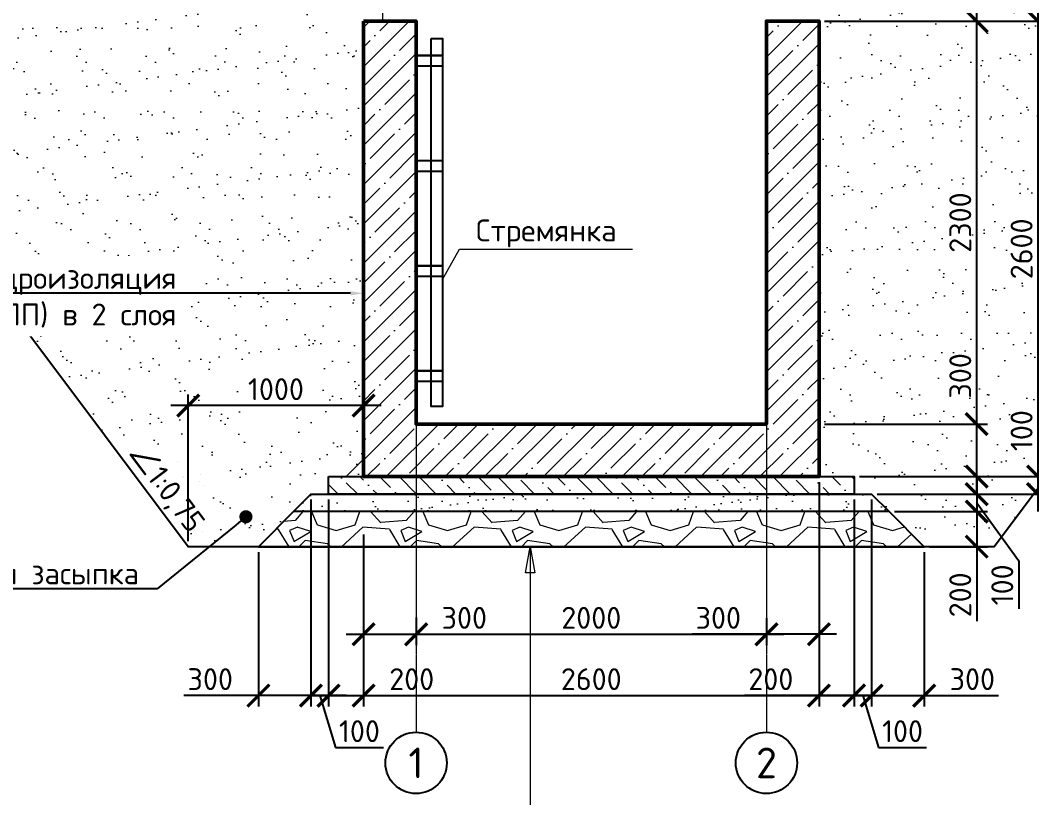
# Model space of a CAD drawing. Header units: millimetres. Extents: x 4549725 to 4654742, y -2132028 to -2073990.
# Drawn here: x 4610922 to 4616696, y -2102219 to -2097781 of the extents above; entities that cross this region are included whole.
import ezdxf
from ezdxf import colors
from ezdxf.entities.mleader import LeaderData, LeaderLine
from ezdxf.math import Vec2, Vec3

# ---------------------------------------------------------------- set-up
doc = ezdxf.new("R2010")
doc.units = ezdxf.units.MM
doc.linetypes.add('CENTER2', pattern=[28.575, 19.05, -3.175, 3.175, -3.175])
doc.layers.get('Defpoints').update_dxf_attribs({"color": 3})
for name, color, linetype, lineweight in [('второстепенные', 7, 'Continuous', 25), ('выноски', 7, 'Continuous', 20), ('ГрП_ИнжСети_камеры_второстепенные', 7, 'Continuous', 25), ('Оси', 7, 'CENTER2', 20), ('основная конструкция', 7, 'Continuous', 50), ('Текст', 7, 'Continuous', 18), ('штриховка', 7, 'Continuous', 9)]:
    doc.layers.add(name, color=color, linetype=linetype, lineweight=lineweight)
doc.layers.add('помощь', color=1, linetype='Continuous', lineweight=0, plot=False)
doc.layers.add('Размеры', color=7, linetype='Continuous')
doc.styles.add('ISOCPEUR', font='isocpeur.ttf')
doc.dimstyles.new('SPDS-ISOCUP', dxfattribs={"dimscale": 100, "dimtxt": 2.5, "dimasz": 2.5, "dimexe": 1.25, "dimexo": 0.625, "dimtad": 1, "dimdec": 0, "dimrnd": 0.001, "dimtxsty": 'ISOCPEUR', "dimblk": 'ARCHTICK', "dimcen": 2.5, "dimdle": 2, "dimadec": 0, "dimazin": 2, "dimtfac": 0.75, "dimtdec": 0, "dimtmove": 1, "dimatfit": 3, "dimfxl": 1, "dimtolj": 1, "dimarcsym": 1})

# ---------------------------------------------------------------- blocks, each defined once
blk = doc.blocks.new('_ArchTick')
at = {"color": 0, "linetype": 'ByBlock', "const_width": 0.15}
blk.add_lwpolyline([(-0.5, -0.5), (0.5, 0.5)], dxfattribs=at)
blk = doc.blocks.new('*D200')
at = {"layer": 'Defpoints', "color": 0, "transparency": 16777216}
for p in [(4615481.3, -2100085.6), (4616381.3, -2100085.6), (4615881.3, -2100385.6)]:
    blk.add_point(p, dxfattribs=at)
at = {"layer": 'Размеры', "color": 0, "lineweight": -2, "transparency": 16777216}
for p, q in [((4616381.3, -2100085.6), (4616381.3, -2099660.6)), ((4615512.6, -2100085.6), (4616443.8, -2100085.6)), ((4616381.3, -2100485.6), (4616381.3, -2100085.6)), ((4615912.6, -2100385.6), (4616443.8, -2100385.6))]:
    blk.add_line(p, q, dxfattribs=at)
at = {"layer": 'Размеры', "color": 0, "lineweight": -2, "transparency": 16777216, "xscale": 125, "yscale": 125, "zscale": 125}
for p, rotation in [((4616381.3, -2100085.6), 90), ((4616381.3, -2100385.6), 270)]:
    blk.add_blockref('_ArchTick', p, dxfattribs=dict(at, rotation=rotation))
at = {"layer": 'Размеры', "color": 0, "transparency": 16777216, "insert": (4616287.6, -2099810.6), "char_height": 125, "attachment_point": 5, "rotation": 90, "style": 'ISOCPEUR'}
blk.add_mtext('\\A1;300', dxfattribs=at)
blk = doc.blocks.new('*D201')
at = {"layer": 'Defpoints', "color": 0, "transparency": 16777216}
for p in [(4615481.3, -2097785.6), (4616381.3, -2097785.6), (4615481.3, -2100085.6)]:
    blk.add_point(p, dxfattribs=at)
at = {"layer": 'Размеры', "color": 0, "lineweight": -2, "transparency": 16777216}
for p, q in [((4616381.3, -2100185.6), (4616381.3, -2097685.6)), ((4615512.6, -2097785.6), (4616443.8, -2097785.6)), ((4615512.6, -2100085.6), (4616443.8, -2100085.6))]:
    blk.add_line(p, q, dxfattribs=at)
at = {"layer": 'Размеры', "color": 0, "lineweight": -2, "transparency": 16777216, "xscale": 125, "yscale": 125, "zscale": 125}
for p, rotation in [((4616381.3, -2097785.6), 90), ((4616381.3, -2100085.6), 270)]:
    blk.add_blockref('_ArchTick', p, dxfattribs=dict(at, rotation=rotation))
at = {"layer": 'Размеры', "color": 0, "transparency": 16777216, "insert": (4616287.6, -2098935.6), "char_height": 125, "attachment_point": 5, "rotation": 90, "style": 'ISOCPEUR'}
blk.add_mtext('\\A1;2300', dxfattribs=at)
blk = doc.blocks.new('*D202')
at = {"layer": 'Defpoints', "color": 0, "transparency": 16777216}
for p in [(4615481.3, -2097785.6), (4616731.3, -2097785.6), (4615881.3, -2100385.6)]:
    blk.add_point(p, dxfattribs=at)
at = {"layer": 'Размеры', "color": 0, "lineweight": -2, "transparency": 16777216}
for p, q in [((4616731.3, -2100485.6), (4616731.3, -2097685.6)), ((4615512.6, -2097785.6), (4616793.8, -2097785.6)), ((4615912.6, -2100385.6), (4616793.8, -2100385.6))]:
    blk.add_line(p, q, dxfattribs=at)
at = {"layer": 'Размеры', "color": 0, "lineweight": -2, "transparency": 16777216, "xscale": 125, "yscale": 125, "zscale": 125}
for p, rotation in [((4616731.3, -2097785.6), 90), ((4616731.3, -2100385.6), 270)]:
    blk.add_blockref('_ArchTick', p, dxfattribs=dict(at, rotation=rotation))
at = {"layer": 'Размеры', "color": 0, "transparency": 16777216, "insert": (4616637.6, -2099085.6), "char_height": 125, "attachment_point": 5, "rotation": 90, "style": 'ISOCPEUR'}
blk.add_mtext('\\A1;2600', dxfattribs=at)
blk = doc.blocks.new('*D203')
at = {"layer": 'Defpoints', "color": 0, "transparency": 16777216}
for p in [(4615781.3, -2096315.6), (4616731.3, -2096315.6), (4615481.3, -2097785.6)]:
    blk.add_point(p, dxfattribs=at)
at = {"layer": 'Размеры', "color": 0, "lineweight": -2, "transparency": 16777216}
for p, q in [((4616731.3, -2097885.6), (4616731.3, -2096215.6)), ((4615812.6, -2096315.6), (4616793.8, -2096315.6)), ((4615512.6, -2097785.6), (4616793.8, -2097785.6))]:
    blk.add_line(p, q, dxfattribs=at)
at = {"layer": 'Размеры', "color": 0, "lineweight": -2, "transparency": 16777216, "xscale": 125, "yscale": 125, "zscale": 125}
for p, rotation in [((4616731.3, -2096315.6), 90), ((4616731.3, -2097785.6), 270)]:
    blk.add_blockref('_ArchTick', p, dxfattribs=dict(at, rotation=rotation))
at = {"layer": 'Размеры', "color": 0, "transparency": 16777216, "insert": (4616637.6, -2097050.6), "char_height": 125, "attachment_point": 5, "rotation": 90, "style": 'ISOCPEUR'}
blk.add_mtext('\\A1;1470', dxfattribs=at)
blk = doc.blocks.new('*D193')
at = {"layer": 'Defpoints', "color": 0, "transparency": 16777216}
for p in [(4615681.3, -2100385.6), (4616731.3, -2100385.6), (4615781.3, -2100485.6)]:
    blk.add_point(p, dxfattribs=at)
at = {"layer": 'Размеры', "color": 0, "lineweight": -2, "transparency": 16777216}
for p, q in [((4616731.3, -2100385.6), (4616731.3, -2099985.6)), ((4615712.6, -2100385.6), (4616793.8, -2100385.6)), ((4616731.3, -2100585.6), (4616731.3, -2100385.6)), ((4615812.6, -2100485.6), (4616793.8, -2100485.6))]:
    blk.add_line(p, q, dxfattribs=at)
at = {"layer": 'Размеры', "color": 0, "lineweight": -2, "transparency": 16777216, "xscale": 125, "yscale": 125, "zscale": 125}
for p, rotation in [((4616731.3, -2100385.6), 90), ((4616731.3, -2100485.6), 270)]:
    blk.add_blockref('_ArchTick', p, dxfattribs=dict(at, rotation=rotation))
at = {"layer": 'Размеры', "color": 0, "transparency": 16777216, "insert": (4616637.6, -2100123.1), "char_height": 125, "attachment_point": 5, "rotation": 90, "style": 'ISOCPEUR'}
blk.add_mtext('\\A1;100', dxfattribs=at)
blk = doc.blocks.new('_Dot')
at = {"color": 0, "linetype": 'ByBlock', "lineweight": -2}
blk.add_line((-0.5, 0), (-1, 0), dxfattribs=at)
at = {"color": 0, "linetype": 'ByBlock', "const_width": 0.5}
blk.add_lwpolyline([(-0.25, 0, 1), (0.25, 0, 1)], format="xyb", close=True, dxfattribs=at)
blk = doc.blocks.new('*D206')
at = {"layer": 'Defpoints', "color": 0, "transparency": 16777216}
for p in [(4612681.3, -2100485.6), (4612881.3, -2100785.6), (4612881.3, -2101635.6)]:
    blk.add_point(p, dxfattribs=at)
at = {"layer": 'Размеры', "color": 0, "lineweight": -2, "transparency": 16777216}
for p, q in [((4612681.3, -2100516.9), (4612681.3, -2101698.1)), ((4612881.3, -2100816.9), (4612881.3, -2101698.1)), ((4612581.3, -2101635.6), (4612881.3, -2101635.6)), ((4612881.3, -2101635.6), (4613306.3, -2101635.6))]:
    blk.add_line(p, q, dxfattribs=at)
at = {"layer": 'Размеры', "color": 0, "lineweight": -2, "transparency": 16777216, "xscale": 125, "yscale": 125, "zscale": 125, "rotation": 180}
blk.add_blockref('_ArchTick', (4612681.3, -2101635.6), dxfattribs=at)
at = {"layer": 'Размеры', "color": 0, "lineweight": -2, "transparency": 16777216, "xscale": 125, "yscale": 125, "zscale": 125}
blk.add_blockref('_ArchTick', (4612881.3, -2101635.6), dxfattribs=at)
at = {"layer": 'Размеры', "color": 0, "transparency": 16777216, "insert": (4613156.3, -2101541.9), "char_height": 125, "attachment_point": 5, "style": 'ISOCPEUR'}
blk.add_mtext('\\A1;200', dxfattribs=at)
blk = doc.blocks.new('*D207')
at = {"layer": 'Defpoints', "color": 0, "transparency": 16777216}
for p in [(4615481.3, -2100385.6), (4615681.3, -2100485.6), (4615481.3, -2101635.6)]:
    blk.add_point(p, dxfattribs=at)
at = {"layer": 'Размеры', "color": 0, "lineweight": -2, "transparency": 16777216}
for p, q in [((4615481.3, -2100416.9), (4615481.3, -2101698.1)), ((4615681.3, -2100516.9), (4615681.3, -2101698.1)), ((4615481.3, -2101635.6), (4615056.3, -2101635.6)), ((4615781.3, -2101635.6), (4615481.3, -2101635.6))]:
    blk.add_line(p, q, dxfattribs=at)
at = {"layer": 'Размеры', "color": 0, "lineweight": -2, "transparency": 16777216, "xscale": 125, "yscale": 125, "zscale": 125, "rotation": 180}
blk.add_blockref('_ArchTick', (4615481.3, -2101635.6), dxfattribs=at)
at = {"layer": 'Размеры', "color": 0, "lineweight": -2, "transparency": 16777216, "xscale": 125, "yscale": 125, "zscale": 125}
blk.add_blockref('_ArchTick', (4615681.3, -2101635.6), dxfattribs=at)
at = {"layer": 'Размеры', "color": 0, "transparency": 16777216, "insert": (4615206.3, -2101541.9), "char_height": 125, "attachment_point": 5, "style": 'ISOCPEUR'}
blk.add_mtext('\\A1;200', dxfattribs=at)
blk = doc.blocks.new('*D208')
at = {"layer": 'Defpoints', "color": 0, "transparency": 16777216}
for p in [(4612881.3, -2100685.6), (4613181.3, -2101158.3), (4613181.3, -2101285.6)]:
    blk.add_point(p, dxfattribs=at)
at = {"layer": 'Размеры', "color": 0, "lineweight": -2, "transparency": 16777216}
for p, q in [((4612881.3, -2100716.9), (4612881.3, -2101348.1)), ((4613181.3, -2101189.6), (4613181.3, -2101348.1)), ((4612781.3, -2101285.6), (4613181.3, -2101285.6)), ((4613181.3, -2101285.6), (4613606.3, -2101285.6))]:
    blk.add_line(p, q, dxfattribs=at)
at = {"layer": 'Размеры', "color": 0, "lineweight": -2, "transparency": 16777216, "xscale": 125, "yscale": 125, "zscale": 125, "rotation": 180}
blk.add_blockref('_ArchTick', (4612881.3, -2101285.6), dxfattribs=at)
at = {"layer": 'Размеры', "color": 0, "lineweight": -2, "transparency": 16777216, "xscale": 125, "yscale": 125, "zscale": 125}
blk.add_blockref('_ArchTick', (4613181.3, -2101285.6), dxfattribs=at)
at = {"layer": 'Размеры', "color": 0, "transparency": 16777216, "insert": (4613456.3, -2101191.9), "char_height": 125, "attachment_point": 5, "style": 'ISOCPEUR'}
blk.add_mtext('\\A1;300', dxfattribs=at)
blk = doc.blocks.new('*D209')
at = {"layer": 'Defpoints', "color": 0, "transparency": 16777216}
for p in [(4615481.3, -2100385.6), (4615181.3, -2101162.7), (4615181.3, -2101285.6)]:
    blk.add_point(p, dxfattribs=at)
at = {"layer": 'Размеры', "color": 0, "lineweight": -2, "transparency": 16777216}
for p, q in [((4615481.3, -2100416.9), (4615481.3, -2101348.1)), ((4615181.3, -2101194), (4615181.3, -2101348.1)), ((4615181.3, -2101285.6), (4614756.3, -2101285.6)), ((4615581.3, -2101285.6), (4615181.3, -2101285.6))]:
    blk.add_line(p, q, dxfattribs=at)
at = {"layer": 'Размеры', "color": 0, "lineweight": -2, "transparency": 16777216, "xscale": 125, "yscale": 125, "zscale": 125, "rotation": 180}
blk.add_blockref('_ArchTick', (4615181.3, -2101285.6), dxfattribs=at)
at = {"layer": 'Размеры', "color": 0, "lineweight": -2, "transparency": 16777216, "xscale": 125, "yscale": 125, "zscale": 125}
blk.add_blockref('_ArchTick', (4615481.3, -2101285.6), dxfattribs=at)
at = {"layer": 'Размеры', "color": 0, "transparency": 16777216, "insert": (4614906.3, -2101191.9), "char_height": 125, "attachment_point": 5, "style": 'ISOCPEUR'}
blk.add_mtext('\\A1;300', dxfattribs=at)
blk = doc.blocks.new('*D210')
at = {"layer": 'Defpoints', "color": 0, "transparency": 16777216}
for p in [(4613181.3, -2101158.3), (4615181.3, -2101162.7), (4615181.3, -2101285.6)]:
    blk.add_point(p, dxfattribs=at)
at = {"layer": 'Размеры', "color": 0, "lineweight": -2, "transparency": 16777216}
for p, q in [((4613181.3, -2101189.6), (4613181.3, -2101348.1)), ((4615181.3, -2101194), (4615181.3, -2101348.1)), ((4613081.3, -2101285.6), (4615281.3, -2101285.6))]:
    blk.add_line(p, q, dxfattribs=at)
at = {"layer": 'Размеры', "color": 0, "lineweight": -2, "transparency": 16777216, "xscale": 125, "yscale": 125, "zscale": 125, "rotation": 180}
blk.add_blockref('_ArchTick', (4613181.3, -2101285.6), dxfattribs=at)
at = {"layer": 'Размеры', "color": 0, "lineweight": -2, "transparency": 16777216, "xscale": 125, "yscale": 125, "zscale": 125}
blk.add_blockref('_ArchTick', (4615181.3, -2101285.6), dxfattribs=at)
at = {"layer": 'Размеры', "color": 0, "transparency": 16777216, "insert": (4614181.3, -2101191.9), "char_height": 125, "attachment_point": 5, "style": 'ISOCPEUR'}
blk.add_mtext('\\A1;2000', dxfattribs=at)
blk = doc.blocks.new('*D211')
at = {"layer": 'Defpoints', "color": 0, "transparency": 16777216}
for p in [(4615481.3, -2100385.6), (4612881.3, -2100685.6), (4615481.3, -2101635.6)]:
    blk.add_point(p, dxfattribs=at)
at = {"layer": 'Размеры', "color": 0, "lineweight": -2, "transparency": 16777216}
for p, q in [((4615481.3, -2100416.9), (4615481.3, -2101698.1)), ((4612881.3, -2100716.9), (4612881.3, -2101698.1)), ((4612781.3, -2101635.6), (4615581.3, -2101635.6))]:
    blk.add_line(p, q, dxfattribs=at)
at = {"layer": 'Размеры', "color": 0, "lineweight": -2, "transparency": 16777216, "xscale": 125, "yscale": 125, "zscale": 125, "rotation": 180}
blk.add_blockref('_ArchTick', (4612881.3, -2101635.6), dxfattribs=at)
at = {"layer": 'Размеры', "color": 0, "lineweight": -2, "transparency": 16777216, "xscale": 125, "yscale": 125, "zscale": 125}
blk.add_blockref('_ArchTick', (4615481.3, -2101635.6), dxfattribs=at)
at = {"layer": 'Размеры', "color": 0, "transparency": 16777216, "insert": (4614181.3, -2101541.9), "char_height": 125, "attachment_point": 5, "style": 'ISOCPEUR'}
blk.add_mtext('\\A1;2600', dxfattribs=at)
blk = doc.blocks.new('*D212')
at = {"layer": 'Defpoints', "color": 0, "transparency": 16777216}
for p in [(4615881.3, -2100485.6), (4615881.3, -2100585.6), (4616381.3, -2100585.6)]:
    blk.add_point(p, dxfattribs=at)
at = {"layer": 'Размеры', "color": 0, "lineweight": -2, "transparency": 16777216}
for p, q in [((4616381.3, -2100385.6), (4616381.3, -2100685.6)), ((4615912.6, -2100485.6), (4616443.8, -2100485.6)), ((4616381.3, -2100535.6), (4616621.3, -2100866.1)), ((4615912.6, -2100585.6), (4616443.8, -2100585.6)), ((4616621.3, -2100866.1), (4616621.3, -2101141.1))]:
    blk.add_line(p, q, dxfattribs=at)
at = {"layer": 'Размеры', "color": 0, "lineweight": -2, "transparency": 16777216, "xscale": 125, "yscale": 125, "zscale": 125}
for p, rotation in [((4616381.3, -2100485.6), 90), ((4616381.3, -2100585.6), 270)]:
    blk.add_blockref('_ArchTick', p, dxfattribs=dict(at, rotation=rotation))
at = {"layer": 'Размеры', "color": 0, "transparency": 16777216, "insert": (4616527.5, -2101003.6), "char_height": 125, "attachment_point": 5, "rotation": 90, "style": 'ISOCPEUR'}
blk.add_mtext('\\A1;100', dxfattribs=at)
blk = doc.blocks.new('*D213')
at = {"layer": 'Defpoints', "color": 0, "transparency": 16777216}
for p in [(4615881.3, -2100585.6), (4616081.3, -2100785.6), (4616381.3, -2100785.6)]:
    blk.add_point(p, dxfattribs=at)
at = {"layer": 'Размеры', "color": 0, "lineweight": -2, "transparency": 16777216}
for p, q in [((4616381.3, -2100485.6), (4616381.3, -2100785.6)), ((4615912.6, -2100585.6), (4616443.8, -2100585.6)), ((4616112.6, -2100785.6), (4616443.8, -2100785.6)), ((4616381.3, -2100785.6), (4616381.3, -2101210.6))]:
    blk.add_line(p, q, dxfattribs=at)
at = {"layer": 'Размеры', "color": 0, "lineweight": -2, "transparency": 16777216, "xscale": 125, "yscale": 125, "zscale": 125}
for p, rotation in [((4616381.3, -2100585.6), 90), ((4616381.3, -2100785.6), 270)]:
    blk.add_blockref('_ArchTick', p, dxfattribs=dict(at, rotation=rotation))
at = {"layer": 'Размеры', "color": 0, "transparency": 16777216, "insert": (4616287.6, -2101060.6), "char_height": 125, "attachment_point": 5, "rotation": 90, "style": 'ISOCPEUR'}
blk.add_mtext('\\A1;200', dxfattribs=at)
blk = doc.blocks.new('*D214')
at = {"layer": 'Defpoints', "color": 0, "transparency": 16777216}
for p in [(4612581.3, -2100485.6), (4612681.3, -2100485.6), (4612581.3, -2101635.6)]:
    blk.add_point(p, dxfattribs=at)
at = {"layer": 'Размеры', "color": 0, "lineweight": -2, "transparency": 16777216}
for p, q in [((4612581.3, -2100516.9), (4612581.3, -2101698.1)), ((4612681.3, -2100516.9), (4612681.3, -2101698.1)), ((4612781.3, -2101635.6), (4612481.3, -2101635.6)), ((4612631.3, -2101635.6), (4612720.4, -2101932.5)), ((4612720.4, -2101932.5), (4612995.4, -2101932.5))]:
    blk.add_line(p, q, dxfattribs=at)
at = {"layer": 'Размеры', "color": 0, "lineweight": -2, "transparency": 16777216, "xscale": 125, "yscale": 125, "zscale": 125, "rotation": 180}
blk.add_blockref('_ArchTick', (4612581.3, -2101635.6), dxfattribs=at)
at = {"layer": 'Размеры', "color": 0, "lineweight": -2, "transparency": 16777216, "xscale": 125, "yscale": 125, "zscale": 125}
blk.add_blockref('_ArchTick', (4612681.3, -2101635.6), dxfattribs=at)
at = {"layer": 'Размеры', "color": 0, "transparency": 16777216, "insert": (4612857.9, -2101838.7), "char_height": 125, "attachment_point": 5, "style": 'ISOCPEUR'}
blk.add_mtext('\\A1;100', dxfattribs=at)
blk = doc.blocks.new('*D215')
at = {"layer": 'Defpoints', "color": 0, "transparency": 16777216}
for p in [(4612581.3, -2100485.6), (4612281.3, -2100785.6), (4612281.3, -2101635.6)]:
    blk.add_point(p, dxfattribs=at)
at = {"layer": 'Размеры', "color": 0, "lineweight": -2, "transparency": 16777216}
for p, q in [((4612581.3, -2100516.9), (4612581.3, -2101698.1)), ((4612281.3, -2100816.9), (4612281.3, -2101698.1)), ((4612281.3, -2101635.6), (4611856.3, -2101635.6)), ((4612681.3, -2101635.6), (4612281.3, -2101635.6))]:
    blk.add_line(p, q, dxfattribs=at)
at = {"layer": 'Размеры', "color": 0, "lineweight": -2, "transparency": 16777216, "xscale": 125, "yscale": 125, "zscale": 125, "rotation": 180}
blk.add_blockref('_ArchTick', (4612281.3, -2101635.6), dxfattribs=at)
at = {"layer": 'Размеры', "color": 0, "lineweight": -2, "transparency": 16777216, "xscale": 125, "yscale": 125, "zscale": 125}
blk.add_blockref('_ArchTick', (4612581.3, -2101635.6), dxfattribs=at)
at = {"layer": 'Размеры', "color": 0, "transparency": 16777216, "insert": (4612006.3, -2101541.9), "char_height": 125, "attachment_point": 5, "style": 'ISOCPEUR'}
blk.add_mtext('\\A1;300', dxfattribs=at)
blk = doc.blocks.new('*D216')
at = {"layer": 'Defpoints', "color": 0, "transparency": 16777216}
for p in [(4615681.3, -2100485.6), (4615781.3, -2100485.6), (4615781.3, -2101635.6)]:
    blk.add_point(p, dxfattribs=at)
at = {"layer": 'Размеры', "color": 0, "lineweight": -2, "transparency": 16777216}
for p, q in [((4615681.3, -2100516.9), (4615681.3, -2101698.1)), ((4615781.3, -2100516.9), (4615781.3, -2101698.1)), ((4615581.3, -2101635.6), (4615881.3, -2101635.6)), ((4615731.3, -2101635.6), (4615820.4, -2101932.5)), ((4615820.4, -2101932.5), (4616095.4, -2101932.5))]:
    blk.add_line(p, q, dxfattribs=at)
at = {"layer": 'Размеры', "color": 0, "lineweight": -2, "transparency": 16777216, "xscale": 125, "yscale": 125, "zscale": 125, "rotation": 180}
blk.add_blockref('_ArchTick', (4615681.3, -2101635.6), dxfattribs=at)
at = {"layer": 'Размеры', "color": 0, "lineweight": -2, "transparency": 16777216, "xscale": 125, "yscale": 125, "zscale": 125}
blk.add_blockref('_ArchTick', (4615781.3, -2101635.6), dxfattribs=at)
at = {"layer": 'Размеры', "color": 0, "transparency": 16777216, "insert": (4615957.9, -2101838.7), "char_height": 125, "attachment_point": 5, "style": 'ISOCPEUR'}
blk.add_mtext('\\A1;100', dxfattribs=at)
blk = doc.blocks.new('*D217')
at = {"layer": 'Defpoints', "color": 0, "transparency": 16777216}
for p in [(4615781.3, -2100485.6), (4616081.3, -2100785.6), (4616081.3, -2101635.6)]:
    blk.add_point(p, dxfattribs=at)
at = {"layer": 'Размеры', "color": 0, "lineweight": -2, "transparency": 16777216}
for p, q in [((4615781.3, -2100516.9), (4615781.3, -2101698.1)), ((4616081.3, -2100816.9), (4616081.3, -2101698.1)), ((4615681.3, -2101635.6), (4616081.3, -2101635.6)), ((4616081.3, -2101635.6), (4616506.3, -2101635.6))]:
    blk.add_line(p, q, dxfattribs=at)
at = {"layer": 'Размеры', "color": 0, "lineweight": -2, "transparency": 16777216, "xscale": 125, "yscale": 125, "zscale": 125, "rotation": 180}
blk.add_blockref('_ArchTick', (4615781.3, -2101635.6), dxfattribs=at)
at = {"layer": 'Размеры', "color": 0, "lineweight": -2, "transparency": 16777216, "xscale": 125, "yscale": 125, "zscale": 125}
blk.add_blockref('_ArchTick', (4616081.3, -2101635.6), dxfattribs=at)
at = {"layer": 'Размеры', "color": 0, "transparency": 16777216, "insert": (4616356.3, -2101541.9), "char_height": 125, "attachment_point": 5, "style": 'ISOCPEUR'}
blk.add_mtext('\\A1;300', dxfattribs=at)
blk = doc.blocks.new('*D218')
at = {"layer": 'Defpoints', "color": 0, "transparency": 16777216}
for p in [(4611881.3, -2099980.3), (4612881.3, -2100385.6), (4611881.3, -2100785.6)]:
    blk.add_point(p, dxfattribs=at)
at = {"layer": 'Размеры', "color": 0, "lineweight": -2, "transparency": 16777216}
for p, q in [((4611881.3, -2100754.4), (4611881.3, -2099917.8)), ((4612881.3, -2100354.4), (4612881.3, -2099917.8)), ((4612981.3, -2099980.3), (4611781.3, -2099980.3))]:
    blk.add_line(p, q, dxfattribs=at)
at = {"layer": 'Размеры', "color": 0, "lineweight": -2, "transparency": 16777216, "xscale": 125, "yscale": 125, "zscale": 125, "rotation": 180}
blk.add_blockref('_ArchTick', (4611881.3, -2099980.3), dxfattribs=at)
at = {"layer": 'Размеры', "color": 0, "lineweight": -2, "transparency": 16777216, "xscale": 125, "yscale": 125, "zscale": 125}
blk.add_blockref('_ArchTick', (4612881.3, -2099980.3), dxfattribs=at)
at = {"layer": 'Размеры', "color": 0, "transparency": 16777216, "insert": (4612381.3, -2099886.6), "char_height": 125, "attachment_point": 5, "style": 'ISOCPEUR'}
blk.add_mtext('\\A1;1000', dxfattribs=at)
blk = doc.blocks.new('*U235')
at = {"layer": 'второстепенные', "ltscale": 10}
blk.add_lwpolyline([(0, 31.5), (150, 31.5), (150, -31.5), (0, -31.5), (0, 31.5)], dxfattribs=at)
at = {"layer": 'помощь', "ltscale": 10}
blk.add_lwpolyline([(150, 26.5), (0, 26.5)], dxfattribs=at)
blk = doc.blocks.new('*U234')
at = {"layer": 'второстепенные', "color": 0, "linetype": 'ByBlock', "lineweight": -2, "transparency": 16777216}
for p in [(0, 0), (0, -600), (0, -1200), (0, -1800)]:
    blk.add_blockref('*U235', p, dxfattribs=at)

msp = doc.modelspace()

# ---------------------------------------------------------------- hatches: boundary and pattern name
at = {"layer": 'штриховка'}
h = msp.add_hatch(dxfattribs=at)
h.set_pattern_fill('AR-SAND', color=256, scale=5)
h.set_pattern_definition([(37.5, (4099512.7, -2250701.24), (-8.00016, 244.70662), [0, -193.04, 0, -215.9, 0, -206.375]), (7.5, (4099512.7, -2250701.24), (224.76164, 358.41255), [0, -104.14, 0, -173.99, 0, -66.675]), (327.5, (4099356.48, -2250701.24), (395.496185, 0.71859), [0, -63.5, 0, -228.6, 0, -298.45]), (317.5, (4099356.48, -2250701.24), (381.77823, 111.46466), [0, -31.75, 0, -149.86, 0, -171.45])])
h.paths.add_polyline_path([(4612991.3, -2097638.1), (4614311.3, -2097633.1), (4614311.3, -2097315.6), (4609278.8, -2097315.6), (4611881.3, -2100785.6), (4612281.3, -2100785.6), (4612581.3, -2100485.6), (4612681.3, -2100485.6), (4612681.3, -2100385.6), (4612881.3, -2100385.6), (4612881.3, -2097785.6), (4612991.3, -2097775.6)])
h.paths.add_polyline_path([(4612187.6, -2100030.3), (4612575.1, -2100030.3), (4612575.1, -2099730.3), (4612187.6, -2099730.3)], flags=16)
h.paths.add_polyline_path([(4611464.8, -2100259.6), (4611821.2, -2100734.8), (4612001.8, -2100599.3), (4611645.5, -2100124.1)], flags=17)
h = msp.add_hatch(dxfattribs=at)
h.set_pattern_fill('AR-SAND', color=256, scale=5)
h.set_pattern_definition([(37.5, (4098512.7, -2250701.24), (-8.00016, 244.70662), [0, -193.04, 0, -215.9, 0, -206.375]), (7.5, (4098512.7, -2250701.24), (224.76164, 358.41255), [0, -104.14, 0, -173.99, 0, -66.675]), (327.5, (4098356.48, -2250701.24), (395.496185, 0.71859), [0, -63.5, 0, -228.6, 0, -298.45]), (317.5, (4098356.48, -2250701.24), (381.77823, 111.46466), [0, -31.75, 0, -149.86, 0, -171.45])])
h.paths.add_polyline_path([(4615481.3, -2097740.6), (4615171.3, -2097730.6), (4615171.3, -2097315.6), (4619083.8, -2097315.6), (4616481.3, -2100785.6), (4616081.3, -2100785.6), (4615781.3, -2100485.6), (4615681.3, -2100485.6), (4615681.3, -2100385.6), (4615481.3, -2100385.6)])
h = msp.add_hatch(dxfattribs=at)
h.set_pattern_fill('ANSI35', color=256, scale=25)
h.set_pattern_definition([(45, (4094280.52, -2250701.24), (-112.2532, 112.2532), []), (45, (4094392.77, -2250701.24), (-112.2532, 112.2532), [198.4375, -39.6875, 0, -39.6875])])
h.paths.add_polyline_path([(4612881.3, -2097785.6), (4612881.3, -2100385.6), (4615481.3, -2100385.6), (4615481.3, -2097785.6), (4615181.3, -2097785.6), (4615181.3, -2100085.6), (4613181.3, -2100085.6), (4613181.3, -2097785.6)])
h = msp.add_hatch(dxfattribs=at)
h.set_pattern_fill('ANSI36', color=256, scale=25, angle=90)
h.set_pattern_definition([(135, (4100276.62, -2252341.24), (-154.348152, 42.09495), [198.4375, -39.6875, 0, -39.6875])])
h.paths.add_polyline_path([(4612681.3, -2100385.6), (4615681.3, -2100385.6), (4615681.3, -2100485.6), (4612681.3, -2100485.6)])
h = msp.add_hatch(dxfattribs=at)
h.set_pattern_fill('AR-SAND', color=256, scale=3)
h.set_pattern_definition([(37.5, (4100276.62, -2252341.24), (-4.800094, 146.82397), [0, -115.824, 0, -129.54, 0, -123.825]), (7.5, (4100276.62, -2252341.24), (134.856985, 215.04753), [0, -62.484, 0, -104.394, 0, -40.005]), (327.5, (4100182.89, -2252341.24), (237.29771, 0.431155), [0, -38.1, 0, -137.16, 0, -179.07]), (317.5, (4100182.9, -2252341.24), (229.066936, 66.8788), [0, -19.05, 0, -89.916, 0, -102.87])])
h.paths.add_polyline_path([(4615881.3, -2100585.6), (4612481.3, -2100585.6), (4612581.3, -2100485.6), (4615781.3, -2100485.6)])
h = msp.add_hatch(dxfattribs=at)
h.set_pattern_fill('GRAVEL', color=256, scale=25)
h.set_pattern_definition([(228.012788, (4100733.817, -2251706.24), (-5080.0000004, -5714.9999996), [85.43036, -8457.6209]), (184.969741, (4100676.667, -2251769.74), (7619.999997, 635.0000362), [146.6012, -14513.5122]), (132.510447, (4100530.617, -2251782.44), (6350.0000027, -6984.9999976), [103.3704, -10233.6807]), (267.273689, (4100282.967, -2251941.19), (635.0000013, 12700), [133.5011, -13216.60936]), (292.833654, (4100276.617, -2252074.54), (-3175.0000003, 7619.9999999), [130.9084, -12959.9519]), (357.273689, (4100327.417, -2252195.19), (-12700, 635.0000013), [133.5011, -13216.60936]), (37.6942405, (4100460.767, -2252201.54), (-8254.9999996, -6350.0000005), [176.5484, -17478.2788]), (72.2553284, (4100600.467, -2252093.59), (4445.0000012, 13969.9999996), [166.6799, -16501.31415]), (121.4295656, (4100651.267, -2251934.84), (-5080.0000007, 8254.9999996), [133.95325, -13261.3864]), (175.236358, (4100581.417, -2251820.54), (6985, -635.000001), [152.9283, -7493.48424]), (222.397438, (4100429.017, -2251807.84), (-7619.99999976, -6985.0000003), [197.7695, -19579.1931]), (138.814075, (4100911.617, -2251947.54), (-4445, 3810), [67.5011, -6682.64146]), (171.4692344, (4100860.817, -2251903.09), (8255.0000002, -1269.9999986), [128.4205, -12713.65975]), (225, (4100733.8, -2251884.04), (-9e-14, -635), [89.8023, -808.2233]), (203.19859, (4100689.37, -2251807.84), (3175, 1270), [48.3603, -4787.6556]), (291.80141, (4100644.92, -2251826.89), (-635, 1905), [68.3914, -3351.18825]), (30.963757, (4100670.32, -2251890.39), (1905, 1270), [111.0799, -3591.57454]), (161.56505, (4100765.57, -2251833.24), (1270, -635), [80.3218, -1927.7245]), (16.38954, (4100276.617, -2251826.89), (6350, 1905), [112.522, -11139.7067]), (70.346176, (4100384.567, -2251795.14), (-2540.0000002, -6985), [94.3997, -9345.5539]), (293.19859, (4100765.57, -2251706.24), (-1270, 3175), [96.72, -4739.2959]), (343.61046, (4100803.667, -2251795.14), (-6350.0000001, 1904.9999996), [112.522, -11139.7067]), (339.443955, (4100276.62, -2252220.59), (-3175, 1270), [108.5088, -5316.9336]), (294.775141, (4100378.217, -2252258.69), (-3175.0000038, 6984.9999983), [90.918, -9000.89835]), (66.80141, (4100771.92, -2252341.24), (1270, 3175), [96.72, -4739.2959]), (17.354025, (4100810.017, -2252252.34), (-8254.9999998, -2540.0000005), [106.4457, -10538.094]), (69.443955, (4100460.77, -2252341.24), (-1270, -3175), [54.2544, -5371.188]), (101.309932, (4100733.82, -2252341.24), (-635, 2540), [32.37865, -3205.49874]), (165.963757, (4100727.47, -2252309.49), (1905, -635), [130.9084, -2487.26365]), (186.009006, (4100600.467, -2252277.74), (6350, 635.0000003), [121.31675, -12010.3412]), (303.690068, (4100670.32, -2251947.54), (-635, 1270), [91.581, -2197.9441]), (353.1572266, (4100721.117, -2252023.74), (10795.0000001, -1269.9999994), [159.8892, -15829.0023]), (60.945396, (4100879.867, -2252042.79), (-2540, -4445), [65.37706, -6472.3481]), (90, (4100911.6, -2251985.64), (-635, 635), [38.1, -596.9]), (120.256437, (4100587.767, -2252258.69), (2539.9999997, -4445), [88.21674, -8733.4852]), (48.012787, (4100543.317, -2252182.49), (5080.0000004, 5714.9999996), [170.8607, -8372.19055]), (0, (4100657.6, -2252055.5), (635, 635), [165.1, -469.9]), (325.3048465, (4100822.717, -2252055.49), (6350.0000024, -4444.9999966), [100.4024, -9939.8292]), (254.054604, (4100905.27, -2252112.64), (-635, -2540), [92.4573, -4530.4125]), (207.6459754, (4100879.867, -2252201.54), (-12065.0000004, -6349.9999992), [150.5363, -14903.1161]), (175.426079, (4100746.517, -2252271.39), (-8255, 635), [159.2574, -15766.4616])])
h.paths.add_polyline_path([(4612281.3, -2100785.6), (4616081.3, -2100785.6), (4615881.3, -2100585.6), (4612481.3, -2100585.6)])

# ---------------------------------------------------------------- linework, layer by layer
at = {"layer": 'второстепенные'}
msp.add_lwpolyline([(4620833.8, -2096315.6), (4619833.8, -2096315.6), (4616481.3, -2100785.6), (4611881.3, -2100785.6), (4608528.8, -2096315.6), (4607528.8, -2096315.6)], dxfattribs=at)
for points in [[(4612681.3, -2100385.6), (4615681.3, -2100385.6), (4615681.3, -2100485.6), (4612681.3, -2100485.6)], [(4615881.3, -2100585.6), (4612481.3, -2100585.6), (4612581.3, -2100485.6), (4615781.3, -2100485.6)], [(4612281.3, -2100785.6), (4616081.3, -2100785.6), (4615881.3, -2100585.6), (4612481.3, -2100585.6)]]:
    msp.add_lwpolyline(points, close=True, dxfattribs=at)
for centre in [(4613181.3, -2102019.7), (4615181.3, -2102019.7)]:
    msp.add_circle(centre, 175, dxfattribs=at)
at = {"layer": 'выноски', "ltscale": 10}
for p, q in [((4613331.3, -2099260.1), (4613429.8, -2099087.9)), ((4613429.8, -2099087.9), (4614417.3, -2099087.9))]:
    msp.add_line(p, q, dxfattribs=at)
at = {"layer": 'выноски', "linetype": 'Continuous'}
msp.add_line((4613833, -2100785.6), (4613833, -2102413.6), dxfattribs=at)
at = {"layer": 'выноски'}
msp.add_lwpolyline([(4607528.8, -2096315.6), (4608528.8, -2096315.6), (4611881.3, -2100785.6), (4616481.3, -2100785.6), (4619833.8, -2096315.6), (4620833.8, -2096315.6)], dxfattribs=at)
at = {"layer": 'выноски', "linetype": 'Continuous'}
msp.add_lwpolyline([(4613806.6, -2100935.6), (4613833, -2100785.6), (4613859.5, -2100935.6)], close=True, dxfattribs=at)
at = {"layer": 'ГрП_ИнжСети_камеры_второстепенные', "ltscale": 10}
msp.add_lwpolyline([(4613268.3, -2097885.6), (4613331.3, -2097885.6), (4613331.3, -2099985.6), (4613268.3, -2099985.6)], close=True, dxfattribs=at)
at = {"layer": 'Оси', "ltscale": 0.2}
for points in [[(4613181.3, -2100085.6), (4613181.3, -2101844.7)], [(4615181.3, -2100085.6), (4615181.3, -2101844.7)]]:
    msp.add_lwpolyline(points, dxfattribs=at)
at = {"layer": 'основная конструкция'}
msp.add_lwpolyline([(4612881.3, -2097785.6), (4612881.3, -2100385.6), (4615481.3, -2100385.6), (4615481.3, -2097785.6), (4615181.3, -2097785.6), (4615181.3, -2100085.6), (4613181.3, -2100085.6), (4613181.3, -2097785.6)], close=True, dxfattribs=at)

# ---------------------------------------------------------------- block references
at = {"layer": 'второстепенные', "lineweight": 60}
msp.add_blockref('*U234', (4613181.3, -2098012.1), dxfattribs=at)

# ---------------------------------------------------------------- texts
at = {"layer": 'выноски', "style": 'ISOCPEUR'}
msp.add_text('∠1:0,75', height=125, rotation=306.86989, dxfattribs=at).set_placement((4611537.5, -2100252.2))
at = {"layer": 'выноски', "ltscale": 10, "insert": (4613522.7, -2098917.9), "char_height": 125, "width": 1196.429, "attachment_point": 1, "style": 'ISOCPEUR'}
msp.add_mtext('\\f|b0|i0|c0|p34;\\W1.0000000000;\\T1.0000000000;\\o\\lСтремянка', dxfattribs=at)
at = {"layer": 'Текст', "char_height": 175, "width": 501.641, "attachment_point": 5, "style": 'ISOCPEUR'}
for s, insert in [('1', (4613181.3, -2102019.7)), ('2', (4615181.3, -2102019.7))]:
    msp.add_mtext(s, dxfattribs=dict(at, insert=insert))

# ---------------------------------------------------------------- dimensions: what is measured, and where the dimension line sits
at = {"layer": 'Размеры'}
for base, p1, p2, angle, override, picture, middle in [((4616731.3, -2096315.6), (4615481.3, -2097785.6), (4615781.3, -2096315.6), 90, {"dimscale": 50}, '*D203', (4616637.6, -2097050.6)), ((4616381.3, -2097785.6), (4615481.3, -2100085.6), (4615481.3, -2097785.6), 90, {"dimscale": 50}, '*D201', (4616287.6, -2098935.6)), ((4616731.3, -2097785.6), (4615881.3, -2100385.6), (4615481.3, -2097785.6), 90, {"dimscale": 50}, '*D202', (4616637.6, -2099085.6)), ((4616381.3, -2100085.6), (4615881.3, -2100385.6), (4615481.3, -2100085.6), 90, {"dimscale": 50, "dimtmove": 0}, '*D200', (4616287.6, -2099810.6)), ((4616731.3, -2100385.6), (4615781.3, -2100485.6), (4615681.3, -2100385.6), 90, {"dimscale": 50, "dimtmove": 0}, '*D193', (4616637.6, -2100123.1)), ((4615781.3, -2101635.6), (4615681.3, -2100485.6), (4615781.3, -2100485.6), 180, {"dimscale": 50}, '*D216', (4615851.6, -2101838.7)), ((4616081.3, -2101635.6), (4615781.3, -2100485.6), (4616081.3, -2100785.6), 180, {"dimscale": 50, "dimtmove": 0}, '*D217', (4616356.3, -2101541.9)), ((4616381.3, -2100785.6), (4615881.3, -2100585.6), (4616081.3, -2100785.6), 90, {"dimscale": 50, "dimtmove": 0}, '*D213', (4616287.6, -2101060.6))]:
    dim = msp.add_linear_dim(base=base, p1=p1, p2=p2, angle=angle, dimstyle='SPDS-ISOCUP', override=override, dxfattribs=at)
    dim.commit()
    dim.dimension.update_dxf_attribs({"geometry": picture, "text_midpoint": middle})
for base, p1, p2, override, picture, middle in [((4611881.3, -2099980.3), (4612881.3, -2100385.6), (4611881.3, -2100785.6), {"dimscale": 50, "dimtmove": 0}, '*D218', (4612381.3, -2099886.6)), ((4615481.3, -2101635.6), (4612881.3, -2100685.6), (4615481.3, -2100385.6), {"dimscale": 50}, '*D211', (4614181.3, -2101541.9)), ((4615181.3, -2101285.6), (4615481.3, -2100385.6), (4615181.3, -2101162.7), {"dimscale": 50, "dimtmove": 0}, '*D209', (4614906.3, -2101191.9)), ((4615481.3, -2101635.6), (4615681.3, -2100485.6), (4615481.3, -2100385.6), {"dimscale": 50, "dimtmove": 0}, '*D207', (4615206.3, -2101541.9)), ((4612281.3, -2101635.6), (4612581.3, -2100485.6), (4612281.3, -2100785.6), {"dimscale": 50, "dimtmove": 0}, '*D215', (4612006.3, -2101541.9)), ((4612581.3, -2101635.6), (4612681.3, -2100485.6), (4612581.3, -2100485.6), {"dimscale": 50}, '*D214', (4612751.6, -2101838.7)), ((4612881.3, -2101635.6), (4612681.3, -2100485.6), (4612881.3, -2100785.6), {"dimscale": 50, "dimtmove": 0}, '*D206', (4613156.3, -2101541.9)), ((4613181.3, -2101285.6), (4612881.3, -2100685.6), (4613181.3, -2101158.3), {"dimscale": 50, "dimtmove": 0}, '*D208', (4613456.3, -2101191.9)), ((4615181.3, -2101285.6), (4613181.3, -2101158.3), (4615181.3, -2101162.7), {"dimscale": 50}, '*D210', (4614181.3, -2101191.9))]:
    dim = msp.add_linear_dim(base=base, p1=p1, p2=p2, dimstyle='SPDS-ISOCUP', override=override, dxfattribs=at)
    dim.commit()
    dim.dimension.update_dxf_attribs({"geometry": picture, "text_midpoint": middle})
dim = msp.add_linear_dim(base=(4616381.3, -2100585.6), p1=(4615881.3, -2100485.6), p2=(4615881.3, -2100585.6), angle=90, dimstyle='SPDS-ISOCUP', override={"dimscale": 50}, dxfattribs=at)
dim.commit()
dim.dimension.update_dxf_attribs({"geometry": '*D212', "text_midpoint": (4616621.3, -2100897.3), "dimtype": 160})

# ---------------------------------------------------------------- leaders
at = {"layer": 'выноски'}
ml = msp.add_multileader_mtext('Standard', dxfattribs=at)
ml.set_content('Песчаная засыпка', color=256, style='ISOCPEUR')
ml.set_leader_properties()
ml.set_arrow_properties(name='DOT')
ml.build(insert=Vec2(0, 0))
ml.multileader.update_dxf_attribs({"text_left_attachment_type": 6, "text_right_attachment_type": 6, "dogleg_length": 0.05, "arrow_head_size": 75, "scale": 50})
ctx = ml.context
ctx.base_point, ctx.scale, ctx.char_height, ctx.arrow_head_size, ctx.landing_gap_size, ctx.plane_origin = Vec3(4610094.1, -2101025.6), 50, 125, 75, 100, Vec3(4612210.1, -2100614.9)
ctx.left_attachment, ctx.right_attachment, ctx.text_align_type = 6, 6, 2
notes = []
notes.append((ctx, [(0, (1, 1, 0), (4611702.9, -2101025.6), (-1, 0), 2.5, [(0, [(4612210.1, -2100614.9)], 0, [])])]))
ctx.mtext.insert, ctx.mtext.alignment, ctx.mtext.flow_direction = Vec3(4611600.4, -2100875.6), 3, 5
for ctx, leaders in notes:
    for number, flags, end, landing, length, lines in leaders:
        leader = LeaderData()
        leader.index, (leader.has_last_leader_line, leader.has_dogleg_vector, leader.attachment_direction) = number, flags
        leader.last_leader_point, leader.dogleg_vector, leader.dogleg_length = Vec3(end), Vec3(landing), length
        for number, points, colour, breaks in lines:
            line = LeaderLine()
            line.index, line.vertices, line.color, line.breaks = number, Vec3.list(points), colors.encode_raw_color(colour), breaks
            leader.lines.append(line)
        ctx.leaders.append(leader)

# ---------------------------------------------------------------- next in the draw order: leaders
ml = msp.add_multileader_mtext('Standard', dxfattribs=at)
ml.set_content('Рулонная гидроизоляция\\P(типа Техноэласт ЭПП) в 2 слоя', color=256, style='ISOCPEUR')
ml.set_leader_properties()
ml.build(insert=Vec2(0, 0))
ml.multileader.update_dxf_attribs({"text_left_attachment_type": 6, "text_right_attachment_type": 6, "dogleg_length": 0.05, "arrow_head_size": 75, "scale": 50})
ctx = ml.context
ctx.base_point, ctx.scale, ctx.char_height, ctx.arrow_head_size, ctx.landing_gap_size, ctx.plane_origin = Vec3(4609150.9, -2099339.3), 50, 125, 75, 100, Vec3(4612881.3, -2099339.3)
ctx.left_attachment, ctx.right_attachment, ctx.text_align_type = 6, 6, 2
notes = []
notes.append((ctx, [(0, (1, 1, 0), (4611915.9, -2099339.3), (-1, 0), 2.5, [(0, [(4612881.3, -2099339.3)], 0, [])])]))
ctx.mtext.insert, ctx.mtext.alignment, ctx.mtext.flow_direction = Vec3(4611813.4, -2099189.3), 3, 5
ctx.mtext.has_bg_fill, ctx.mtext.bg_color, ctx.mtext.bg_scale_factor, ctx.mtext.bg_transparency, ctx.mtext.use_window_bg_color = 1, -1027028792, 1.5, 0, 1
for ctx, leaders in notes:
    for number, flags, end, landing, length, lines in leaders:
        leader = LeaderData()
        leader.index, (leader.has_last_leader_line, leader.has_dogleg_vector, leader.attachment_direction) = number, flags
        leader.last_leader_point, leader.dogleg_vector, leader.dogleg_length = Vec3(end), Vec3(landing), length
        for number, points, colour, breaks in lines:
            line = LeaderLine()
            line.index, line.vertices, line.color, line.breaks = number, Vec3.list(points), colors.encode_raw_color(colour), breaks
            leader.lines.append(line)
        ctx.leaders.append(leader)

# ---------------------------------------------------------------- next in the draw order: linework, layer by layer
at = {"layer": 'помощь'}
msp.add_lwpolyline([(4612681.3, -2100385.6), (4612781.3, -2100385.6), (4612881.3, -2100285.6), (4612881.3, -2097785.6), (4612991.3, -2097785.6), (4612991.3, -2097635.6)], dxfattribs=at)

doc.saveas('drawing.dxf')
